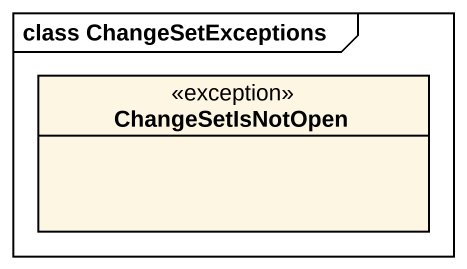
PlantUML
@startuml
mainframe class ChangeSetExceptions
hide circle
hide empty members
class ChangeSetIsNotOpen <<exception>>
@enduml
